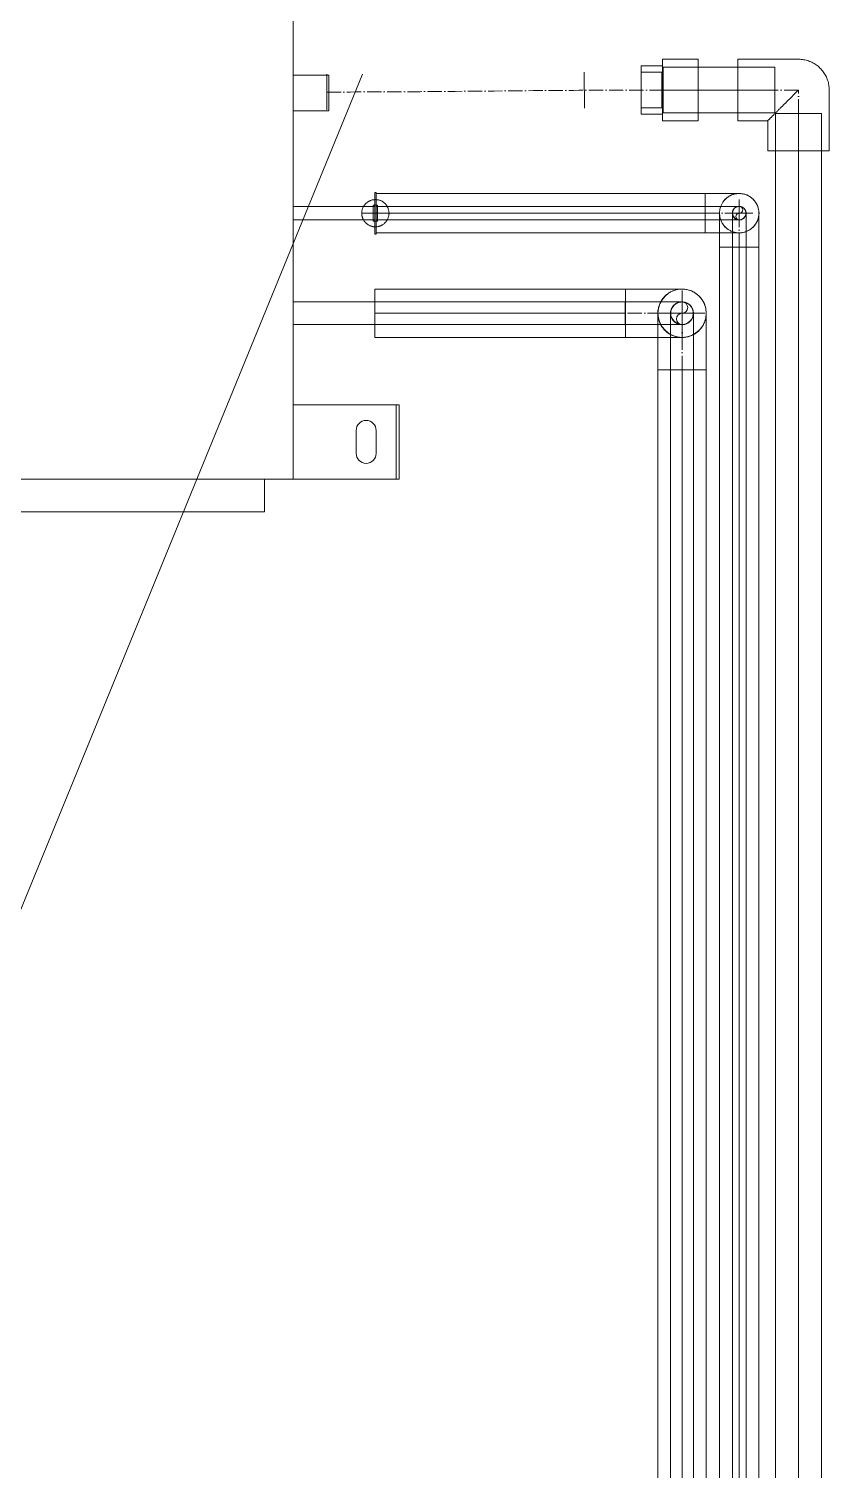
# Model space of a CAD drawing. Header units: millimetres. Extents: x -88595 to 880822, y -1054509 to -148035.
# Drawn here: x 425094 to 425654, y -239606 to -238598 of the extents above; entities that cross this region are included whole.
import ezdxf

# ---------------------------------------------------------------- set-up
doc = ezdxf.new("R2010")
doc.units = ezdxf.units.MM
doc.linetypes.add('$7$ADSK_Осевая', pattern=[14, 10, -2, 0, -2])
doc.linetypes.add('$9$ADSK_Осевая', pattern=[14, 10, -2, 0, -2])
for name, color, linetype, lineweight in [('Аннотация', 7, 'Continuous', 20), ('Изоляция', 7, 'Continuous', 18), ('Оборудование', 7, 'Continuous', 18), ('Трубопровод', 7, 'Continuous', 18), ('Трубопроводы', 7, 'Continuous', 18)]:
    doc.layers.add(name, color=color, linetype=linetype, lineweight=lineweight)

# ---------------------------------------------------------------- blocks, each defined once
blk = doc.blocks.new('$0$ADSK_Канальный блок кондиционера1 - AD242MJERAB-3267365-В_Координация_3 этаж ОВ3')
at = {"layer": 'Оборудование', "color": 150, "true_color": 0x0080ff}
for p, q in [((525, -697), (525, 0)), ((525, 0), (525, -697)), ((550, -414.5), (525, -414.5)), ((525, -414.5), (525, -439.5)), ((525, -414.5), (525, -439.5)), ((550, -439.5), (550, -414.5)), ((550, -439.5), (550, -414.5)), ((525, -439.5), (550, -439.5)), ((582, -506.25), (525, -506.25)), ((525, -506.25), (525, -515.75)), ((525, -506.25), (525, -515.75)), ((582, -515.75), (582, -506.25)), ((582, -515.75), (582, -506.25)), ((525, -515.75), (582, -515.75)), ((582, -573.06), (525, -573.06)), ((525, -573.06), (525, -588.94)), ((525, -573.06), (525, -588.94)), ((582, -588.94), (582, -573.06)), ((582, -588.94), (582, -573.06)), ((525, -588.94), (582, -588.94)), ((525, -645), (597, -645)), ((596, -645), (525, -645)), ((525, -645), (525, -697)), ((525, -697), (525, -645)), ((596, -645), (597, -645)), ((599, -645), (597, -645)), ((599, -645), (597, -645)), ((597, -645), (597, -697)), ((599, -697), (599, -645)), ((599, -645), (599, -697)), ((569, -663), (569, -679)), ((569, -679), (569, -663)), ((583, -679), (583, -663)), ((583, -663), (583, -679)), ((505, -697), (-555, -697)), ((-555, -697), (505, -697)), ((525, -697), (-525, -697)), ((-525, -697), (525, -697)), ((505, -720), (505, -697)), ((505, -697), (505, -720)), ((525, -697), (596, -697)), ((597, -697), (525, -697)), ((597, -697), (596, -697)), ((597, -697), (599, -697)), ((597, -697), (599, -697)), ((505, -720), (-555, -720)), ((-555, -720), (505, -720))]:
    blk.add_line(p, q, dxfattribs=at)
for centre, start, end in [((576, -663), 0, 180), ((576, -663), 0, 180), ((576, -679), 180, 0), ((576, -679), 180, 0)]:
    blk.add_arc(centre, 7, start, end, dxfattribs=at)
blk = doc.blocks.new('$0$ADSK_МедьПайка_Отвод-гнутая труба - Отвод _гнутая труба_-V39-В_Координация_3 этаж ОВ3')
at = {"layer": 'Трубопроводы', "color": 190, "true_color": 0x8000ff}
for p, q in [((8020.2, 24339.3), (8020.2, 24334.6)), ((8020.2, 24334.6), (8020.2, 24329.8))]:
    blk.add_line(p, q, dxfattribs=at)
at = {"layer": 'Трубопроводы', "color": 190, "true_color": 0x8000ff, "flags": 128}
for points in [[(8020.2, 24339.3), (8021.2, 24339.3), (8022.1, 24339.3), (8023.1, 24339.3), (8024, 24339.3), (8025, 24339.3), (8025.9, 24339.3), (8026.8, 24339.3), (8027.7, 24339.3), (8028.6, 24339.3), (8029.5, 24339.3), (8030.4, 24339.3), (8031.2, 24339.3), (8032.1, 24339.3), (8032.9, 24339.3), (8033.7, 24339.3), (8034.4, 24339.3), (8035.2, 24339.3), (8035.9, 24339.3), (8036.6, 24339.3), (8037.3, 24339.3), (8037.9, 24339.3), (8038.6, 24339.3), (8039.2, 24339.3), (8039.7, 24339.3), (8040.3, 24339.3), (8040.8, 24339.3), (8041.2, 24339.3), (8041.6, 24339.3), (8042, 24339.3), (8042.4, 24339.3), (8042.7, 24339.3), (8043, 24339.3), (8043.3, 24339.3), (8043.5, 24339.3), (8043.7, 24339.3), (8043.8, 24339.3), (8043.9, 24339.3), (8044, 24339.3), (8044, 24339.3)], [(8039.3, 24334.6), (8039.3, 24334.8), (8039.3, 24334.9), (8039.3, 24335.1), (8039.3, 24335.3), (8039.4, 24335.5), (8039.4, 24335.7), (8039.5, 24335.9), (8039.5, 24336.1), (8039.6, 24336.2), (8039.6, 24336.4), (8039.7, 24336.6), (8039.8, 24336.8), (8039.9, 24336.9), (8040, 24337.1), (8040.1, 24337.2), (8040.2, 24337.4), (8040.3, 24337.6), (8040.4, 24337.7), (8040.6, 24337.8), (8040.7, 24338), (8040.8, 24338.1), (8041, 24338.2), (8041.1, 24338.3), (8041.3, 24338.5), (8041.5, 24338.6), (8041.6, 24338.7), (8041.8, 24338.8), (8042, 24338.8), (8042.1, 24338.9), (8042.3, 24339), (8042.5, 24339.1), (8042.7, 24339.1), (8042.8, 24339.2), (8043, 24339.2), (8043.2, 24339.3), (8043.4, 24339.3), (8043.6, 24339.3), (8043.8, 24339.3), (8044, 24339.3), (8044, 24339.3)], [(8044, 24329.8), (8043.8, 24329.8), (8043.6, 24329.8), (8043.5, 24329.8), (8043.3, 24329.9), (8043.1, 24329.9), (8042.9, 24329.9), (8042.7, 24330), (8042.5, 24330), (8042.3, 24330.1), (8042.2, 24330.2), (8042, 24330.3), (8041.8, 24330.3), (8041.7, 24330.4), (8041.5, 24330.5), (8041.3, 24330.6), (8041.2, 24330.7), (8041, 24330.9), (8040.9, 24331), (8040.7, 24331.1), (8040.6, 24331.2), (8040.5, 24331.4), (8040.4, 24331.5), (8040.2, 24331.7), (8040.1, 24331.8), (8040, 24332), (8039.9, 24332.2), (8039.8, 24332.3), (8039.7, 24332.5), (8039.7, 24332.7), (8039.6, 24332.8), (8039.5, 24333), (8039.5, 24333.2), (8039.4, 24333.4), (8039.4, 24333.6), (8039.3, 24333.8), (8039.3, 24333.9), (8039.3, 24334.1), (8039.3, 24334.3), (8039.3, 24334.5), (8039.3, 24334.6)], [(8044, 24339.3), (8044.2, 24339.3), (8044.4, 24339.3), (8044.6, 24339.3), (8044.8, 24339.3), (8045, 24339.2), (8045.2, 24339.2), (8045.3, 24339.1), (8045.5, 24339.1), (8045.7, 24339), (8045.9, 24338.9), (8046.1, 24338.9), (8046.2, 24338.8), (8046.4, 24338.7), (8046.6, 24338.6), (8046.7, 24338.5), (8046.9, 24338.4), (8047, 24338.3), (8047.2, 24338.1), (8047.3, 24338), (8047.4, 24337.9), (8047.6, 24337.7), (8047.7, 24337.6), (8047.8, 24337.4), (8047.9, 24337.3), (8048, 24337.1), (8048.1, 24337), (8048.2, 24336.8), (8048.3, 24336.6), (8048.4, 24336.5), (8048.5, 24336.3), (8048.5, 24336.1), (8048.6, 24335.9), (8048.6, 24335.7), (8048.7, 24335.6), (8048.7, 24335.4), (8048.7, 24335.2), (8048.8, 24335), (8048.8, 24334.8), (8048.8, 24334.6), (8048.8, 24334.6)], [(8048.8, 24334.6), (8048.8, 24334.4), (8048.8, 24334.2), (8048.8, 24334), (8048.7, 24333.8), (8048.7, 24333.6), (8048.6, 24333.4), (8048.6, 24333.2), (8048.5, 24333.1), (8048.5, 24332.9), (8048.4, 24332.7), (8048.3, 24332.5), (8048.2, 24332.4), (8048.2, 24332.2), (8048.1, 24332), (8048, 24331.9), (8047.8, 24331.7), (8047.7, 24331.6), (8047.6, 24331.4), (8047.5, 24331.3), (8047.3, 24331.1), (8047.2, 24331), (8047.1, 24330.9), (8046.9, 24330.8), (8046.8, 24330.7), (8046.6, 24330.6), (8046.4, 24330.5), (8046.3, 24330.4), (8046.1, 24330.3), (8045.9, 24330.2), (8045.7, 24330.1), (8045.6, 24330.1), (8045.4, 24330), (8045.2, 24330), (8045, 24329.9), (8044.8, 24329.9), (8044.6, 24329.8), (8044.5, 24329.8), (8044.3, 24329.8), (8044.1, 24329.8), (8044, 24329.8)], [(8044, 24329.8), (8044, 24329.8), (8043.9, 24329.8), (8043.9, 24329.8), (8043.7, 24329.8), (8043.6, 24329.8), (8043.3, 24329.8), (8043.1, 24329.8), (8042.8, 24329.8), (8042.5, 24329.8), (8042.1, 24329.8), (8041.8, 24329.8), (8041.3, 24329.8), (8040.9, 24329.8), (8040.4, 24329.8), (8039.9, 24329.8), (8039.3, 24329.8), (8038.7, 24329.8), (8038.1, 24329.8), (8037.5, 24329.8), (8036.8, 24329.8), (8036.1, 24329.8), (8035.4, 24329.8), (8034.6, 24329.8), (8033.9, 24329.8), (8033.1, 24329.8), (8032.3, 24329.8), (8031.4, 24329.8), (8030.6, 24329.8), (8029.7, 24329.8), (8028.8, 24329.8), (8028, 24329.8), (8027, 24329.8), (8026.1, 24329.8), (8025.2, 24329.8), (8024.3, 24329.8), (8023.3, 24329.8), (8022.4, 24329.8), (8021.4, 24329.8), (8020.5, 24329.8), (8020.2, 24329.8)]]:
    blk.add_lwpolyline(points, dxfattribs=at)
at = {"layer": 'Трубопроводы', "color": 190, "true_color": 0x8000ff}
for start, end in [(0, 180), (180, 0)]:
    blk.add_arc((8044, 24334.6), 4.76, start, end, dxfattribs=at)
blk = doc.blocks.new('$0$ADSK_МедьПайка_Отвод-гнутая труба - Отвод _гнутая труба_-V40-В_Координация_3 этаж ОВ3')
at = {"layer": 'Трубопроводы', "color": 134, "true_color": 0x00a6a6}
for p, q in [((7964.3, 24272.5), (7964.3, 24264.6)), ((7964.3, 24264.6), (7964.3, 24256.6))]:
    blk.add_line(p, q, dxfattribs=at)
at = {"layer": 'Трубопроводы', "color": 134, "true_color": 0x00a6a6, "flags": 128}
for points in [[(7964.3, 24272.5), (7965.9, 24272.5), (7967.5, 24272.5), (7969.1, 24272.5), (7970.6, 24272.5), (7972.2, 24272.5), (7973.8, 24272.5), (7975.3, 24272.5), (7976.8, 24272.5), (7978.3, 24272.5), (7979.8, 24272.5), (7981.2, 24272.5), (7982.7, 24272.5), (7984.1, 24272.5), (7985.4, 24272.5), (7986.7, 24272.5), (7988, 24272.5), (7989.3, 24272.5), (7990.5, 24272.5), (7991.7, 24272.5), (7992.8, 24272.5), (7993.9, 24272.5), (7994.9, 24272.5), (7995.9, 24272.5), (7996.8, 24272.5), (7997.7, 24272.5), (7998.6, 24272.5), (7999.3, 24272.5), (8000.1, 24272.5), (8000.7, 24272.5), (8001.3, 24272.5), (8001.9, 24272.5), (8002.4, 24272.5), (8002.8, 24272.5), (8003.1, 24272.5), (8003.4, 24272.5), (8003.7, 24272.5), (8003.9, 24272.5), (8004, 24272.5), (8004, 24272.5)], [(7996.1, 24264.6), (7996.1, 24264.9), (7996.1, 24265.2), (7996.1, 24265.5), (7996.2, 24265.8), (7996.2, 24266.1), (7996.3, 24266.4), (7996.4, 24266.8), (7996.5, 24267.1), (7996.6, 24267.4), (7996.7, 24267.7), (7996.8, 24267.9), (7997, 24268.2), (7997.1, 24268.5), (7997.3, 24268.8), (7997.5, 24269), (7997.7, 24269.3), (7997.9, 24269.6), (7998.1, 24269.8), (7998.3, 24270), (7998.5, 24270.3), (7998.7, 24270.5), (7999, 24270.7), (7999.2, 24270.9), (7999.5, 24271.1), (7999.7, 24271.2), (8000, 24271.4), (8000.3, 24271.6), (8000.6, 24271.7), (8000.9, 24271.8), (8001.1, 24272), (8001.4, 24272.1), (8001.7, 24272.2), (8002.1, 24272.3), (8002.4, 24272.3), (8002.7, 24272.4), (8003, 24272.4), (8003.3, 24272.5), (8003.6, 24272.5), (8003.9, 24272.5), (8004, 24272.5)], [(8004, 24256.6), (8003.7, 24256.6), (8003.4, 24256.6), (8003.1, 24256.7), (8002.8, 24256.7), (8002.4, 24256.8), (8002.1, 24256.8), (8001.8, 24256.9), (8001.5, 24257), (8001.2, 24257.1), (8000.9, 24257.2), (8000.6, 24257.4), (8000.4, 24257.5), (8000.1, 24257.7), (7999.8, 24257.8), (7999.5, 24258), (7999.3, 24258.2), (7999, 24258.4), (7998.8, 24258.6), (7998.6, 24258.8), (7998.3, 24259), (7998.1, 24259.3), (7997.9, 24259.5), (7997.7, 24259.8), (7997.5, 24260), (7997.3, 24260.3), (7997.2, 24260.5), (7997, 24260.8), (7996.9, 24261.1), (7996.7, 24261.4), (7996.6, 24261.7), (7996.5, 24262), (7996.4, 24262.3), (7996.3, 24262.6), (7996.3, 24262.9), (7996.2, 24263.2), (7996.2, 24263.5), (7996.1, 24263.8), (7996.1, 24264.2), (7996.1, 24264.5), (7996.1, 24264.6)], [(8004, 24272.5), (8004.3, 24272.5), (8004.7, 24272.5), (8005, 24272.4), (8005.3, 24272.4), (8005.6, 24272.3), (8005.9, 24272.3), (8006.2, 24272.2), (8006.5, 24272.1), (8006.8, 24272), (8007.1, 24271.9), (8007.4, 24271.7), (8007.7, 24271.6), (8008, 24271.5), (8008.2, 24271.3), (8008.5, 24271.1), (8008.8, 24270.9), (8009, 24270.7), (8009.3, 24270.5), (8009.5, 24270.3), (8009.7, 24270.1), (8009.9, 24269.9), (8010.1, 24269.6), (8010.3, 24269.4), (8010.5, 24269.1), (8010.7, 24268.9), (8010.9, 24268.6), (8011, 24268.3), (8011.2, 24268), (8011.3, 24267.7), (8011.4, 24267.4), (8011.5, 24267.1), (8011.6, 24266.8), (8011.7, 24266.5), (8011.8, 24266.2), (8011.8, 24265.9), (8011.9, 24265.6), (8011.9, 24265.3), (8012, 24265), (8012, 24264.6), (8012, 24264.6)], [(8012, 24264.6), (8012, 24264.2), (8011.9, 24263.9), (8011.9, 24263.6), (8011.9, 24263.3), (8011.8, 24263), (8011.7, 24262.7), (8011.7, 24262.4), (8011.6, 24262.1), (8011.5, 24261.8), (8011.3, 24261.5), (8011.2, 24261.2), (8011.1, 24260.9), (8010.9, 24260.6), (8010.8, 24260.3), (8010.6, 24260.1), (8010.4, 24259.8), (8010.2, 24259.6), (8010, 24259.3), (8009.8, 24259.1), (8009.6, 24258.9), (8009.3, 24258.6), (8009.1, 24258.4), (8008.8, 24258.2), (8008.6, 24258.1), (8008.3, 24257.9), (8008, 24257.7), (8007.8, 24257.6), (8007.5, 24257.4), (8007.2, 24257.3), (8006.9, 24257.2), (8006.6, 24257.1), (8006.3, 24257), (8006, 24256.9), (8005.7, 24256.8), (8005.4, 24256.7), (8005.1, 24256.7), (8004.7, 24256.7), (8004.4, 24256.6), (8004.1, 24256.6), (8004, 24256.6)], [(8004, 24256.6), (8004, 24256.6), (8003.9, 24256.6), (8003.7, 24256.6), (8003.5, 24256.6), (8003.2, 24256.6), (8002.9, 24256.6), (8002.5, 24256.6), (8002, 24256.6), (8001.5, 24256.6), (8000.9, 24256.6), (8000.2, 24256.6), (7999.5, 24256.6), (7998.8, 24256.6), (7998, 24256.6), (7997.1, 24256.6), (7996.2, 24256.6), (7995.2, 24256.6), (7994.2, 24256.6), (7993.1, 24256.6), (7992, 24256.6), (7990.8, 24256.6), (7989.6, 24256.6), (7988.4, 24256.6), (7987.1, 24256.6), (7985.8, 24256.6), (7984.4, 24256.6), (7983, 24256.6), (7981.6, 24256.6), (7980.2, 24256.6), (7978.7, 24256.6), (7977.2, 24256.6), (7975.7, 24256.6), (7974.2, 24256.6), (7972.6, 24256.6), (7971.1, 24256.6), (7969.5, 24256.6), (7967.9, 24256.6), (7966.3, 24256.6), (7964.8, 24256.6), (7964.3, 24256.6)]]:
    blk.add_lwpolyline(points, dxfattribs=at)
at = {"layer": 'Трубопроводы', "color": 134, "true_color": 0x00a6a6}
for start, end in [(0, 180), (180, 0)]:
    blk.add_arc((8004, 24264.6), 7.94, start, end, dxfattribs=at)
blk = doc.blocks.new('$0$ADSK_МедьПайка_Отвод-гнутая труба - Отвод _гнутая труба_-V36-В_Координация_3 этаж ОВ3')
at = {"layer": 'Трубопроводы', "color": 134, "true_color": 0x00a6a6}
for p, q in [((20261.1, 24224.9), (20269, 24224.9)), ((20269, 24224.9), (20277, 24224.9))]:
    blk.add_line(p, q, dxfattribs=at)
at = {"layer": 'Трубопроводы', "color": 134, "true_color": 0x00a6a6, "flags": 128}
for points in [[(20261.1, 24264.6), (20261.1, 24264.5), (20261.1, 24264.4), (20261.1, 24264.3), (20261.1, 24264.1), (20261.1, 24263.8), (20261.1, 24263.4), (20261.1, 24263), (20261.1, 24262.5), (20261.1, 24262), (20261.1, 24261.4), (20261.1, 24260.8), (20261.1, 24260.1), (20261.1, 24259.3), (20261.1, 24258.5), (20261.1, 24257.6), (20261.1, 24256.7), (20261.1, 24255.7), (20261.1, 24254.7), (20261.1, 24253.6), (20261.1, 24252.5), (20261.1, 24251.4), (20261.1, 24250.2), (20261.1, 24248.9), (20261.1, 24247.6), (20261.1, 24246.3), (20261.1, 24245), (20261.1, 24243.6), (20261.1, 24242.2), (20261.1, 24240.7), (20261.1, 24239.2), (20261.1, 24237.8), (20261.1, 24236.2), (20261.1, 24234.7), (20261.1, 24233.2), (20261.1, 24231.6), (20261.1, 24230), (20261.1, 24228.5), (20261.1, 24226.9), (20261.1, 24225.3), (20261.1, 24224.9)], [(20277, 24224.9), (20277, 24226.4), (20277, 24228), (20277, 24229.6), (20277, 24231.2), (20277, 24232.7), (20277, 24234.3), (20277, 24235.8), (20277, 24237.3), (20277, 24238.8), (20277, 24240.3), (20277, 24241.8), (20277, 24243.2), (20277, 24244.6), (20277, 24245.9), (20277, 24247.3), (20277, 24248.6), (20277, 24249.8), (20277, 24251), (20277, 24252.2), (20277, 24253.3), (20277, 24254.4), (20277, 24255.5), (20277, 24256.4), (20277, 24257.4), (20277, 24258.3), (20277, 24259.1), (20277, 24259.9), (20277, 24260.6), (20277, 24261.3), (20277, 24261.9), (20277, 24262.4), (20277, 24262.9), (20277, 24263.3), (20277, 24263.7), (20277, 24264), (20277, 24264.2), (20277, 24264.4), (20277, 24264.5), (20277, 24264.6)]]:
    blk.add_lwpolyline(points, dxfattribs=at)
at = {"layer": 'Трубопроводы', "color": 134, "true_color": 0x00a6a6}
for start, end in [(90, 270), (270, 90)]:
    blk.add_arc((20269, 24264.6), 7.94, start, end, dxfattribs=at)
blk = doc.blocks.new('$0$ADSK_МедьПайка_Отвод-гнутая труба - Отвод _гнутая труба_-V34-В_Координация_3 этаж ОВ3')
at = {"layer": 'Трубопроводы', "color": 190, "true_color": 0x8000ff}
for p, q in [((20309.3, 24310.8), (20314, 24310.8)), ((20314, 24310.8), (20318.8, 24310.8))]:
    blk.add_line(p, q, dxfattribs=at)
at = {"layer": 'Трубопроводы', "color": 190, "true_color": 0x8000ff, "flags": 128}
for points in [[(20309.3, 24334.6), (20309.3, 24334.5), (20309.3, 24334.5), (20309.3, 24334.4), (20309.3, 24334.3), (20309.3, 24334.1), (20309.3, 24333.9), (20309.3, 24333.6), (20309.3, 24333.4), (20309.3, 24333), (20309.3, 24332.7), (20309.3, 24332.3), (20309.3, 24331.9), (20309.3, 24331.4), (20309.3, 24330.9), (20309.3, 24330.4), (20309.3, 24329.9), (20309.3, 24329.3), (20309.3, 24328.7), (20309.3, 24328), (20309.3, 24327.3), (20309.3, 24326.6), (20309.3, 24325.9), (20309.3, 24325.2), (20309.3, 24324.4), (20309.3, 24323.6), (20309.3, 24322.8), (20309.3, 24322), (20309.3, 24321.1), (20309.3, 24320.3), (20309.3, 24319.4), (20309.3, 24318.5), (20309.3, 24317.6), (20309.3, 24316.7), (20309.3, 24315.7), (20309.3, 24314.8), (20309.3, 24313.9), (20309.3, 24312.9), (20309.3, 24312), (20309.3, 24311), (20309.3, 24310.8)], [(20318.8, 24310.8), (20318.8, 24311.7), (20318.8, 24312.7), (20318.8, 24313.6), (20318.8, 24314.6), (20318.8, 24315.5), (20318.8, 24316.4), (20318.8, 24317.3), (20318.8, 24318.2), (20318.8, 24319.1), (20318.8, 24320), (20318.8, 24320.9), (20318.8, 24321.8), (20318.8, 24322.6), (20318.8, 24323.4), (20318.8, 24324.2), (20318.8, 24325), (20318.8, 24325.7), (20318.8, 24326.5), (20318.8, 24327.2), (20318.8, 24327.8), (20318.8, 24328.5), (20318.8, 24329.1), (20318.8, 24329.7), (20318.8, 24330.3), (20318.8, 24330.8), (20318.8, 24331.3), (20318.8, 24331.8), (20318.8, 24332.2), (20318.8, 24332.6), (20318.8, 24332.9), (20318.8, 24333.3), (20318.8, 24333.6), (20318.8, 24333.8), (20318.8, 24334), (20318.8, 24334.2), (20318.8, 24334.4), (20318.8, 24334.5), (20318.8, 24334.5), (20318.8, 24334.6)]]:
    blk.add_lwpolyline(points, dxfattribs=at)
at = {"layer": 'Трубопроводы', "color": 190, "true_color": 0x8000ff}
for start, end in [(90, 270), (270, 90)]:
    blk.add_arc((20314, 24334.6), 4.76, start, end, dxfattribs=at)
blk = doc.blocks.new('$0$ADSK_Полипропилен_Отвод - Универсальный-3258870-В_Координация_3 этаж ОВ3')
at = {"layer": 'Трубопроводы', "color": 24, "true_color": 0xa52900}
for p, q in [((-21.5, 42.5), (-21.5, 21.5)), ((21.5, 42.5), (-21.5, 42.5)), ((21.5, 42.5), (-21.5, 42.5)), ((-16, 42.5), (-16, 16.5)), ((-16, 42.5), (0, 42.5)), ((0, 42.5), (16, 42.5)), ((16, 16.5), (16, 42.5)), ((21.5, 0), (21.5, 42.5)), ((-21.5, 21.5), (-42.5, 21.5)), ((-42.5, 21.5), (-42.5, -21.5)), ((-42.5, 21.5), (-42.5, -21.5)), ((-16.5, 16), (-42.5, 16)), ((-42.5, 0), (-42.5, 16)), ((-16.5, 16), (-16.5, 0)), ((0, 16.5), (-16, 16.5)), ((16, 16.5), (0, 16.5)), ((-16.5, 0), (-16.5, -16)), ((-42.5, -16), (-42.5, 0)), ((-42.5, -16), (-16.5, -16)), ((-42.5, -21.5), (0, -21.5))]:
    blk.add_line(p, q, dxfattribs=at)
at = {"layer": 'Трубопроводы', "color": 24, "true_color": 0xa52900, "flags": 128}
blk.add_lwpolyline([(0, -21.5), (0.9, -21.5), (1.7, -21.4), (2.6, -21.3), (3.4, -21.2), (4.3, -21.1), (5.1, -20.9), (5.9, -20.7), (6.8, -20.4), (7.6, -20.1), (8.4, -19.8), (9.2, -19.5), (9.9, -19.1), (10.7, -18.7), (11.4, -18.2), (12.1, -17.7), (12.8, -17.2), (13.5, -16.7), (14.2, -16.2), (14.8, -15.6), (15.4, -15), (16, -14.4), (16.6, -13.7), (17.1, -13), (17.6, -12.3), (18.1, -11.6), (18.5, -10.9), (19, -10.1), (19.4, -9.4), (19.7, -8.6), (20, -7.8), (20.3, -7), (20.6, -6.2), (20.8, -5.3), (21, -4.5), (21.2, -3.7), (21.3, -2.8), (21.4, -1.9), (21.5, -1.1), (21.5, -0.2), (21.5, 0)], dxfattribs=at)
at = {"layer": 'Трубопроводы', "color": 24, "true_color": 0xa52900}
for points, knots in [([(0, 0), (-1.2, 1.2), (-3.6, 3.6), (-6.6, 6.6), (-8.9, 8.9), (-10.6, 10.6), (-12, 12), (-13.1, 13.1), (-13.9, 13.9), (-14.6, 14.6), (-15.4, 15.4), (-16.1, 16.1), (-16.8, 16.8), (-17.5, 17.5), (-18.1, 18.1), (-18.7, 18.7), (-19.2, 19.2), (-19.7, 19.7), (-20.3, 20.3), (-20.9, 20.9), (-21.4, 21.4), (-21.5, 21.5), (-21.5, 21.5)], [0, 0, 0, 0, 0.125, 0.25, 0.3125, 0.375, 0.4375, 0.46875, 0.5, 0.53125, 0.5625, 0.59375, 0.625, 0.65625, 0.6875, 0.71875, 0.75, 0.78125, 0.8125, 0.875, 0.9375, 1, 1, 1, 1]), ([(-21.5, 21.5), (-21.5, 21.5), (-21.4, 21.4), (-20.9, 20.9), (-20.3, 20.3), (-19.7, 19.7), (-19.2, 19.2), (-18.7, 18.7), (-18.1, 18.1), (-17.5, 17.5), (-16.8, 16.8), (-16.1, 16.1), (-15.4, 15.4), (-14.6, 14.6), (-13.9, 13.9), (-13.1, 13.1), (-12, 12), (-10.6, 10.6), (-8.9, 8.9), (-6.6, 6.6), (-3.6, 3.6), (-1.2, 1.2), (0, 0)], [0, 0, 0, 0, 0.0625, 0.125, 0.1875, 0.21875, 0.25, 0.28125, 0.3125, 0.34375, 0.375, 0.40625, 0.4375, 0.46875, 0.5, 0.53125, 0.5625, 0.625, 0.6875, 0.75, 0.875, 1, 1, 1, 1])]:
    blk.add_open_spline(points, degree=3, knots=knots, dxfattribs=at)

msp = doc.modelspace()

# ---------------------------------------------------------------- linework, layer by layer
at = {"layer": 'Аннотация'}
msp.add_line((425327.7, -238629.8), (424973, -239496.7), dxfattribs=at)
at = {"layer": 'Изоляция', "color": 190, "true_color": 0x8000ff}
for p, q in [((425337.3, -238712.6), (425336.3, -238712.6)), ((425336.3, -238712.6), (425336.3, -238741.7)), ((425337.3, -238741.7), (425337.3, -238712.6)), ((425567.5, -238713.4), (425337.3, -238713.4)), ((425567.5, -238740.9), (425567.5, -238713.4)), ((425336.3, -238741.7), (425337.3, -238741.7)), ((425337.3, -238740.9), (425567.5, -238740.9)), ((425577.5, -238750.9), (425577.5, -243591.8)), ((425605, -238750.9), (425577.5, -238750.9)), ((425605, -243591.8), (425605, -238750.9))]:
    msp.add_line(p, q, dxfattribs=at)
at = {"layer": 'Изоляция', "color": 134, "true_color": 0x00a6a6}
for p, q in [((425511.6, -238780.2), (425336.3, -238780.2)), ((425336.3, -238780.2), (425336.3, -238814.1)), ((425511.6, -238814.1), (425511.6, -238780.2)), ((425336.3, -238814.1), (425511.6, -238814.1)), ((425534.3, -238836.8), (425534.3, -243533.9)), ((425568.2, -238836.8), (425534.3, -238836.8)), ((425568.2, -243533.9), (425568.2, -238836.8))]:
    msp.add_line(p, q, dxfattribs=at)
at = {"layer": 'Изоляция', "color": 190, "true_color": 0x8000ff, "flags": 128}
for points in [[(425567.5, -238713.4), (425568.4, -238713.4), (425569.4, -238713.4), (425570.3, -238713.4), (425571.2, -238713.4), (425572.2, -238713.4), (425573.1, -238713.4), (425574, -238713.4), (425574.9, -238713.4), (425575.8, -238713.4), (425576.7, -238713.4), (425577.6, -238713.4), (425578.4, -238713.4), (425579.3, -238713.4), (425580.1, -238713.4), (425580.9, -238713.4), (425581.7, -238713.4), (425582.4, -238713.4), (425583.1, -238713.4), (425583.9, -238713.4), (425584.5, -238713.4), (425585.2, -238713.4), (425585.8, -238713.4), (425586.4, -238713.4), (425587, -238713.4), (425587.5, -238713.4), (425588, -238713.4), (425588.4, -238713.4), (425588.9, -238713.4), (425589.3, -238713.4), (425589.6, -238713.4), (425590, -238713.4), (425590.3, -238713.4), (425590.5, -238713.4), (425590.7, -238713.4), (425590.9, -238713.4), (425591.1, -238713.4), (425591.2, -238713.4), (425591.2, -238713.4), (425591.3, -238713.4)], [(425577.5, -238727.1), (425577.5, -238726.6), (425577.5, -238726), (425577.6, -238725.5), (425577.7, -238724.9), (425577.8, -238724.4), (425577.9, -238723.9), (425578, -238723.3), (425578.2, -238722.8), (425578.4, -238722.3), (425578.6, -238721.8), (425578.8, -238721.3), (425579, -238720.8), (425579.3, -238720.3), (425579.6, -238719.8), (425579.9, -238719.4), (425580.2, -238718.9), (425580.6, -238718.5), (425580.9, -238718.1), (425581.3, -238717.7), (425581.7, -238717.3), (425582.1, -238716.9), (425582.5, -238716.5), (425582.9, -238716.2), (425583.4, -238715.9), (425583.8, -238715.6), (425584.3, -238715.3), (425584.8, -238715), (425585.3, -238714.8), (425585.8, -238714.5), (425586.3, -238714.3), (425586.8, -238714.1), (425587.3, -238714), (425587.8, -238713.8), (425588.4, -238713.7), (425588.9, -238713.6), (425589.5, -238713.5), (425590, -238713.4), (425590.6, -238713.4), (425591.1, -238713.4), (425591.3, -238713.4)], [(425591.3, -238713.4), (425591.8, -238713.4), (425592.4, -238713.4), (425592.9, -238713.5), (425593.4, -238713.6), (425594, -238713.7), (425594.5, -238713.8), (425595.1, -238713.9), (425595.6, -238714.1), (425596.1, -238714.3), (425596.6, -238714.5), (425597.1, -238714.7), (425597.6, -238714.9), (425598.1, -238715.2), (425598.6, -238715.5), (425599, -238715.8), (425599.5, -238716.1), (425599.9, -238716.4), (425600.3, -238716.8), (425600.7, -238717.2), (425601.1, -238717.6), (425601.5, -238718), (425601.9, -238718.4), (425602.2, -238718.8), (425602.5, -238719.2), (425602.8, -238719.7), (425603.1, -238720.2), (425603.4, -238720.7), (425603.6, -238721.1), (425603.9, -238721.6), (425604.1, -238722.2), (425604.3, -238722.7), (425604.4, -238723.2), (425604.6, -238723.7), (425604.7, -238724.3), (425604.8, -238724.8), (425604.9, -238725.3), (425605, -238725.9), (425605, -238726.4), (425605, -238727), (425605, -238727.1)], [(425591.3, -238740.9), (425590.7, -238740.9), (425590.2, -238740.9), (425589.6, -238740.8), (425589.1, -238740.7), (425588.5, -238740.6), (425588, -238740.5), (425587.5, -238740.4), (425586.9, -238740.2), (425586.4, -238740), (425585.9, -238739.8), (425585.4, -238739.6), (425584.9, -238739.3), (425584.4, -238739.1), (425583.9, -238738.8), (425583.5, -238738.5), (425583, -238738.2), (425582.6, -238737.8), (425582.2, -238737.5), (425581.8, -238737.1), (425581.4, -238736.7), (425581, -238736.3), (425580.6, -238735.9), (425580.3, -238735.5), (425580, -238735), (425579.7, -238734.6), (425579.4, -238734.1), (425579.1, -238733.6), (425578.9, -238733.1), (425578.6, -238732.6), (425578.4, -238732.1), (425578.2, -238731.6), (425578.1, -238731.1), (425577.9, -238730.6), (425577.8, -238730), (425577.7, -238729.5), (425577.6, -238728.9), (425577.6, -238728.4), (425577.5, -238727.8), (425577.5, -238727.3), (425577.5, -238727.1)], [(425577.5, -238727.1), (425577.5, -238727.2), (425577.5, -238727.2), (425577.5, -238727.3), (425577.5, -238727.4), (425577.5, -238727.6), (425577.5, -238727.8), (425577.5, -238728.1), (425577.5, -238728.3), (425577.5, -238728.7), (425577.5, -238729), (425577.5, -238729.4), (425577.5, -238729.8), (425577.5, -238730.3), (425577.5, -238730.8), (425577.5, -238731.3), (425577.5, -238731.8), (425577.5, -238732.4), (425577.5, -238733), (425577.5, -238733.7), (425577.5, -238734.4), (425577.5, -238735.1), (425577.5, -238735.8), (425577.5, -238736.5), (425577.5, -238737.3), (425577.5, -238738.1), (425577.5, -238738.9), (425577.5, -238739.7), (425577.5, -238740.6), (425577.5, -238741.4), (425577.5, -238742.3), (425577.5, -238743.2), (425577.5, -238744.1), (425577.5, -238745), (425577.5, -238746), (425577.5, -238746.9), (425577.5, -238747.8), (425577.5, -238748.8), (425577.5, -238749.7), (425577.5, -238750.7), (425577.5, -238750.9)], [(425605, -238727.1), (425605, -238727.7), (425605, -238728.2), (425604.9, -238728.8), (425604.8, -238729.3), (425604.7, -238729.9), (425604.6, -238730.4), (425604.5, -238730.9), (425604.3, -238731.5), (425604.1, -238732), (425603.9, -238732.5), (425603.7, -238733), (425603.5, -238733.5), (425603.2, -238734), (425602.9, -238734.4), (425602.6, -238734.9), (425602.3, -238735.4), (425602, -238735.8), (425601.6, -238736.2), (425601.2, -238736.6), (425600.8, -238737), (425600.4, -238737.4), (425600, -238737.7), (425599.6, -238738.1), (425599.1, -238738.4), (425598.7, -238738.7), (425598.2, -238739), (425597.7, -238739.3), (425597.2, -238739.5), (425596.7, -238739.8), (425596.2, -238740), (425595.7, -238740.2), (425595.2, -238740.3), (425594.7, -238740.5), (425594.1, -238740.6), (425593.6, -238740.7), (425593, -238740.8), (425592.5, -238740.8), (425592, -238740.9), (425591.4, -238740.9), (425591.3, -238740.9)], [(425605, -238750.9), (425605, -238750), (425605, -238749), (425605, -238748.1), (425605, -238747.1), (425605, -238746.2), (425605, -238745.3), (425605, -238744.4), (425605, -238743.5), (425605, -238742.6), (425605, -238741.7), (425605, -238740.8), (425605, -238739.9), (425605, -238739.1), (425605, -238738.3), (425605, -238737.5), (425605, -238736.7), (425605, -238736), (425605, -238735.2), (425605, -238734.5), (425605, -238733.9), (425605, -238733.2), (425605, -238732.6), (425605, -238732), (425605, -238731.4), (425605, -238730.9), (425605, -238730.4), (425605, -238729.9), (425605, -238729.5), (425605, -238729.1), (425605, -238728.8), (425605, -238728.4), (425605, -238728.1), (425605, -238727.9), (425605, -238727.7), (425605, -238727.5), (425605, -238727.3), (425605, -238727.2), (425605, -238727.2), (425605, -238727.1)], [(425591.3, -238740.9), (425591.2, -238740.9), (425591.2, -238740.9), (425591.1, -238740.9), (425590.9, -238740.9), (425590.8, -238740.9), (425590.6, -238740.9), (425590.3, -238740.9), (425590, -238740.9), (425589.7, -238740.9), (425589.4, -238740.9), (425589, -238740.9), (425588.6, -238740.9), (425588.1, -238740.9), (425587.6, -238740.9), (425587.1, -238740.9), (425586.5, -238740.9), (425586, -238740.9), (425585.3, -238740.9), (425584.7, -238740.9), (425584, -238740.9), (425583.3, -238740.9), (425582.6, -238740.9), (425581.9, -238740.9), (425581.1, -238740.9), (425580.3, -238740.9), (425579.5, -238740.9), (425578.7, -238740.9), (425577.8, -238740.9), (425577, -238740.9), (425576.1, -238740.9), (425575.2, -238740.9), (425574.3, -238740.9), (425573.4, -238740.9), (425572.4, -238740.9), (425571.5, -238740.9), (425570.6, -238740.9), (425569.6, -238740.9), (425568.7, -238740.9), (425567.7, -238740.9), (425567.5, -238740.9)]]:
    msp.add_lwpolyline(points, dxfattribs=at)
at = {"layer": 'Изоляция', "color": 134, "true_color": 0x00a6a6, "flags": 128}
for points in [[(425511.6, -238780.2), (425513.1, -238780.2), (425514.7, -238780.2), (425516.3, -238780.2), (425517.9, -238780.2), (425519.4, -238780.2), (425521, -238780.2), (425522.5, -238780.2), (425524, -238780.2), (425525.5, -238780.2), (425527, -238780.2), (425528.5, -238780.2), (425529.9, -238780.2), (425531.3, -238780.2), (425532.6, -238780.2), (425534, -238780.2), (425535.3, -238780.2), (425536.5, -238780.2), (425537.7, -238780.2), (425538.9, -238780.2), (425540, -238780.2), (425541.1, -238780.2), (425542.2, -238780.2), (425543.1, -238780.2), (425544.1, -238780.2), (425545, -238780.2), (425545.8, -238780.2), (425546.6, -238780.2), (425547.3, -238780.2), (425548, -238780.2), (425548.6, -238780.2), (425549.1, -238780.2), (425549.6, -238780.2), (425550, -238780.2), (425550.4, -238780.2), (425550.7, -238780.2), (425550.9, -238780.2), (425551.1, -238780.2), (425551.2, -238780.2), (425551.3, -238780.2)], [(425534.3, -238797.1), (425534.3, -238796.5), (425534.4, -238795.8), (425534.4, -238795.1), (425534.5, -238794.4), (425534.7, -238793.8), (425534.8, -238793.1), (425535, -238792.5), (425535.2, -238791.8), (425535.4, -238791.2), (425535.7, -238790.5), (425535.9, -238789.9), (425536.2, -238789.3), (425536.6, -238788.7), (425536.9, -238788.1), (425537.3, -238787.6), (425537.7, -238787), (425538.1, -238786.5), (425538.5, -238786), (425539, -238785.5), (425539.5, -238785), (425539.9, -238784.5), (425540.5, -238784.1), (425541, -238783.7), (425541.5, -238783.3), (425542.1, -238782.9), (425542.7, -238782.5), (425543.3, -238782.2), (425543.9, -238781.9), (425544.5, -238781.6), (425545.1, -238781.4), (425545.8, -238781.1), (425546.4, -238780.9), (425547, -238780.7), (425547.7, -238780.6), (425548.4, -238780.4), (425549, -238780.3), (425549.7, -238780.3), (425550.4, -238780.2), (425551.1, -238780.2), (425551.3, -238780.2)], [(425551.3, -238780.2), (425551.9, -238780.2), (425552.6, -238780.3), (425553.3, -238780.3), (425554, -238780.4), (425554.6, -238780.5), (425555.3, -238780.7), (425555.9, -238780.9), (425556.6, -238781.1), (425557.2, -238781.3), (425557.9, -238781.5), (425558.5, -238781.8), (425559.1, -238782.1), (425559.7, -238782.4), (425560.3, -238782.8), (425560.8, -238783.2), (425561.4, -238783.6), (425561.9, -238784), (425562.4, -238784.4), (425562.9, -238784.9), (425563.4, -238785.3), (425563.9, -238785.8), (425564.3, -238786.3), (425564.7, -238786.9), (425565.1, -238787.4), (425565.5, -238788), (425565.9, -238788.6), (425566.2, -238789.2), (425566.5, -238789.8), (425566.8, -238790.4), (425567, -238791), (425567.3, -238791.6), (425567.5, -238792.3), (425567.7, -238792.9), (425567.8, -238793.6), (425567.9, -238794.3), (425568, -238794.9), (425568.1, -238795.6), (425568.2, -238796.3), (425568.2, -238797), (425568.2, -238797.1)], [(425551.3, -238814.1), (425550.6, -238814.1), (425549.9, -238814), (425549.2, -238814), (425548.6, -238813.9), (425547.9, -238813.7), (425547.2, -238813.6), (425546.6, -238813.4), (425545.9, -238813.2), (425545.3, -238813), (425544.7, -238812.7), (425544, -238812.5), (425543.4, -238812.2), (425542.8, -238811.8), (425542.3, -238811.5), (425541.7, -238811.1), (425541.1, -238810.7), (425540.6, -238810.3), (425540.1, -238809.9), (425539.6, -238809.4), (425539.1, -238808.9), (425538.6, -238808.4), (425538.2, -238807.9), (425537.8, -238807.4), (425537.4, -238806.9), (425537, -238806.3), (425536.6, -238805.7), (425536.3, -238805.1), (425536, -238804.5), (425535.7, -238803.9), (425535.5, -238803.3), (425535.2, -238802.6), (425535, -238802), (425534.8, -238801.3), (425534.7, -238800.7), (425534.6, -238800), (425534.5, -238799.3), (425534.4, -238798.7), (425534.3, -238798), (425534.3, -238797.3), (425534.3, -238797.1)], [(425534.3, -238797.1), (425534.3, -238797.2), (425534.3, -238797.3), (425534.3, -238797.4), (425534.3, -238797.6), (425534.3, -238797.9), (425534.3, -238798.3), (425534.3, -238798.7), (425534.3, -238799.2), (425534.3, -238799.7), (425534.3, -238800.3), (425534.3, -238800.9), (425534.3, -238801.6), (425534.3, -238802.4), (425534.3, -238803.2), (425534.3, -238804.1), (425534.3, -238805), (425534.3, -238806), (425534.3, -238807), (425534.3, -238808.1), (425534.3, -238809.2), (425534.3, -238810.3), (425534.3, -238811.5), (425534.3, -238812.8), (425534.3, -238814.1), (425534.3, -238815.4), (425534.3, -238816.7), (425534.3, -238818.1), (425534.3, -238819.5), (425534.3, -238821), (425534.3, -238822.5), (425534.3, -238823.9), (425534.3, -238825.5), (425534.3, -238827), (425534.3, -238828.5), (425534.3, -238830.1), (425534.3, -238831.7), (425534.3, -238833.2), (425534.3, -238834.8), (425534.3, -238836.4), (425534.3, -238836.8)], [(425568.2, -238797.1), (425568.2, -238797.8), (425568.1, -238798.5), (425568.1, -238799.2), (425568, -238799.8), (425567.9, -238800.5), (425567.7, -238801.2), (425567.5, -238801.8), (425567.3, -238802.5), (425567.1, -238803.1), (425566.9, -238803.7), (425566.6, -238804.4), (425566.3, -238805), (425566, -238805.6), (425565.6, -238806.1), (425565.2, -238806.7), (425564.8, -238807.3), (425564.4, -238807.8), (425564, -238808.3), (425563.5, -238808.8), (425563.1, -238809.3), (425562.6, -238809.8), (425562, -238810.2), (425561.5, -238810.6), (425561, -238811), (425560.4, -238811.4), (425559.8, -238811.7), (425559.2, -238812.1), (425558.6, -238812.4), (425558, -238812.7), (425557.4, -238812.9), (425556.8, -238813.2), (425556.1, -238813.4), (425555.5, -238813.5), (425554.8, -238813.7), (425554.1, -238813.8), (425553.5, -238813.9), (425552.8, -238814), (425552.1, -238814.1), (425551.4, -238814.1), (425551.3, -238814.1)], [(425568.2, -238836.8), (425568.2, -238835.3), (425568.2, -238833.7), (425568.2, -238832.1), (425568.2, -238830.5), (425568.2, -238829), (425568.2, -238827.4), (425568.2, -238825.9), (425568.2, -238824.4), (425568.2, -238822.9), (425568.2, -238821.4), (425568.2, -238819.9), (425568.2, -238818.5), (425568.2, -238817.1), (425568.2, -238815.8), (425568.2, -238814.4), (425568.2, -238813.1), (425568.2, -238811.9), (425568.2, -238810.7), (425568.2, -238809.5), (425568.2, -238808.4), (425568.2, -238807.3), (425568.2, -238806.2), (425568.2, -238805.3), (425568.2, -238804.3), (425568.2, -238803.4), (425568.2, -238802.6), (425568.2, -238801.8), (425568.2, -238801.1), (425568.2, -238800.4), (425568.2, -238799.8), (425568.2, -238799.3), (425568.2, -238798.8), (425568.2, -238798.4), (425568.2, -238798), (425568.2, -238797.7), (425568.2, -238797.5), (425568.2, -238797.3), (425568.2, -238797.2), (425568.2, -238797.1)], [(425551.3, -238814.1), (425551.2, -238814.1), (425551.1, -238814.1), (425551, -238814.1), (425550.7, -238814.1), (425550.5, -238814.1), (425550.1, -238814.1), (425549.7, -238814.1), (425549.2, -238814.1), (425548.7, -238814.1), (425548.1, -238814.1), (425547.5, -238814.1), (425546.8, -238814.1), (425546, -238814.1), (425545.2, -238814.1), (425544.3, -238814.1), (425543.4, -238814.1), (425542.4, -238814.1), (425541.4, -238814.1), (425540.3, -238814.1), (425539.2, -238814.1), (425538.1, -238814.1), (425536.8, -238814.1), (425535.6, -238814.1), (425534.3, -238814.1), (425533, -238814.1), (425531.7, -238814.1), (425530.3, -238814.1), (425528.9, -238814.1), (425527.4, -238814.1), (425525.9, -238814.1), (425524.4, -238814.1), (425522.9, -238814.1), (425521.4, -238814.1), (425519.9, -238814.1), (425518.3, -238814.1), (425516.7, -238814.1), (425515.2, -238814.1), (425513.6, -238814.1), (425512, -238814.1), (425511.6, -238814.1)]]:
    msp.add_lwpolyline(points, dxfattribs=at)
at = {"layer": 'Изоляция', "color": 190, "true_color": 0x8000ff}
for start, end in [(90, 180), (90, 180), (90, 180), (90, 180), (0, 90), (0, 90), (0, 90), (0, 90), (180, 270), (180, 270), (180, 270), (180, 270), (270, 0), (270, 0), (270, 0), (270, 0)]:
    msp.add_arc((425591.3, -238727.1), 13.8, start, end, dxfattribs=at)
at = {"layer": 'Изоляция', "color": 134, "true_color": 0x00a6a6}
for start, end in [(90, 180), (90, 180), (90, 180), (90, 180), (0, 90), (0, 90), (0, 90), (0, 90), (180, 270), (180, 270), (180, 270), (180, 270), (270, 0), (270, 0), (270, 0), (270, 0)]:
    msp.add_arc((425551.3, -238797.1), 16.9, start, end, dxfattribs=at)
at = {"layer": 'Трубопровод', "color": 24, "linetype": 'Continuous', "true_color": 0xa52900}
for p, q in [((425616.2, -238625), (425538.1, -238625)), ((425538.1, -238625), (425538.1, -238657)), ((425616.2, -238657), (425616.2, -238625)), ((425538.1, -238657), (425616.2, -238657)), ((425616.7, -238657.5), (425616.7, -243436.4)), ((425648.7, -238657.5), (425616.7, -238657.5)), ((425648.7, -243436.4), (425648.7, -238657.5))]:
    msp.add_line(p, q, dxfattribs=at)
at = {"layer": 'Трубопровод', "color": 24, "true_color": 0xa52900}
for p, q in [((425538.1, -238641), (425616.2, -238641)), ((425538.1, -238641), (425616.2, -238641)), ((425632.7, -238657.5), (425632.7, -243436.4)), ((425632.7, -238657.5), (425632.7, -243436.4))]:
    msp.add_line(p, q, dxfattribs=at)
at = {"layer": 'Трубопровод', "color": 190, "linetype": 'Continuous', "true_color": 0x8000ff}
for p, q in [((425567.5, -238722.4), (425337.3, -238722.4)), ((425337.3, -238731.9), (425567.5, -238731.9)), ((425586.5, -238750.9), (425586.5, -243599.1)), ((425596, -243599.1), (425596, -238750.9))]:
    msp.add_line(p, q, dxfattribs=at)
at = {"layer": 'Трубопровод', "color": 190, "true_color": 0x8000ff}
for p, q in [((425591.3, -238736.7), (425591.3, -238717.6)), ((425567.5, -238727.1), (425337.3, -238727.1)), ((425567.5, -238727.1), (425337.3, -238727.1)), ((425581.7, -238727.1), (425600.8, -238727.1)), ((425591.3, -238750.9), (425591.3, -243599.1)), ((425591.3, -238750.9), (425591.3, -243599.1))]:
    msp.add_line(p, q, dxfattribs=at)
at = {"layer": 'Трубопровод', "color": 134, "true_color": 0x00a6a6}
for p, q in [((425551.3, -238813), (425551.3, -238781.3)), ((425511.6, -238797.1), (425336.3, -238797.1)), ((425511.6, -238797.1), (425336.3, -238797.1)), ((425535.4, -238797.1), (425567.1, -238797.1)), ((425551.3, -238836.8), (425551.3, -243547.1)), ((425551.3, -238836.8), (425551.3, -243547.1))]:
    msp.add_line(p, q, dxfattribs=at)
at = {"layer": 'Трубопровод', "color": 134, "linetype": 'Continuous', "true_color": 0x00a6a6}
for p, q in [((425511.6, -238789.2), (425336.3, -238789.2)), ((425336.3, -238805.1), (425511.6, -238805.1)), ((425543.3, -238836.8), (425543.3, -243547.1)), ((425559.2, -243547.1), (425559.2, -238836.8))]:
    msp.add_line(p, q, dxfattribs=at)
at = {"layer": 'Трубопровод', "color": 190, "linetype": 'Continuous', "true_color": 0x8000ff}
for centre, radius, start, end in [((425591.3, -238727.1), 4.76, 0, 180), ((425591.3, -238724.8), 2.38, 270, 90), ((425591.3, -238727.1), 4.76, 180, 0), ((425591.3, -238729.5), 2.38, 90, 270)]:
    msp.add_arc(centre, radius, start, end, dxfattribs=at)
at = {"layer": 'Трубопровод', "color": 134, "linetype": 'Continuous', "true_color": 0x00a6a6}
for centre, radius, start, end in [((425551.3, -238797.1), 7.94, 0, 180), ((425551.3, -238793.2), 3.97, 270, 90), ((425551.3, -238797.1), 7.94, 180, 0), ((425551.3, -238801.1), 3.97, 90, 270)]:
    msp.add_arc(centre, radius, start, end, dxfattribs=at)
at = {"layer": 'Трубопроводы', "color": 24, "true_color": 0xa52900}
for p, q in [((425537.6, -238624), (425522.6, -238624)), ((425522.6, -238624), (425522.6, -238658)), ((425522.6, -238624), (425522.6, -238658)), ((425562.6, -238619.5), (425537.6, -238619.5)), ((425537.6, -238619.5), (425537.6, -238662.5)), ((425537.6, -238619.5), (425537.6, -238662.5)), ((425537.6, -238658), (425537.6, -238624)), ((425537.6, -238658), (425537.6, -238624)), ((425562.6, -238662.5), (425562.6, -238619.5)), ((425562.6, -238662.5), (425562.6, -238619.5)), ((425302.8, -238629.9), (425302.8, -238654.9)), ((425482.9, -238628.6), (425483, -238653.6)), ((425537.1, -238628.5), (425522.6, -238628.5)), ((425522.6, -238628.5), (425522.6, -238653.5)), ((425522.6, -238628.5), (425522.6, -238653.5)), ((425537.1, -238628.5), (425537.1, -238653.5)), ((425537.1, -238628.5), (425537.1, -238653.5)), ((425562.6, -238625), (425538.1, -238625)), ((425538.1, -238657), (425538.1, -238625)), ((425538.1, -238657), (425538.1, -238625)), ((425562.6, -238625), (425562.6, -238657)), ((425562.6, -238625), (425562.6, -238657)), ((425522.6, -238653.5), (425537.1, -238653.5)), ((425522.6, -238658), (425537.6, -238658)), ((425537.6, -238662.5), (425562.6, -238662.5)), ((425538.1, -238657), (425562.6, -238657))]:
    msp.add_line(p, q, dxfattribs=at)
at = {"layer": 'Трубопроводы', "color": 24, "linetype": '$7$ADSK_Осевая', "true_color": 0xa52900}
for p, q in [((425632.7, -238641), (425616.2, -238641)), ((425632.7, -238657.5), (425632.7, -238641))]:
    msp.add_line(p, q, dxfattribs=at)
at = {"layer": 'Трубопроводы', "color": 190, "true_color": 0x8000ff}
for p, q in [((425336.3, -238721.6), (425335.3, -238721.6)), ((425335.3, -238721.6), (425335.3, -238732.7)), ((425335.3, -238721.6), (425335.3, -238732.7)), ((425336.3, -238722.4), (425335.3, -238722.4)), ((425335.3, -238731.9), (425335.3, -238722.4)), ((425335.3, -238731.9), (425335.3, -238722.4)), ((425336.3, -238732.7), (425336.3, -238721.6)), ((425336.3, -238732.7), (425336.3, -238721.6)), ((425337.3, -238721.6), (425336.3, -238721.6)), ((425336.3, -238722.4), (425336.3, -238731.9)), ((425336.3, -238722.4), (425336.3, -238731.9)), ((425338.3, -238721.6), (425337.3, -238721.6)), ((425337.3, -238721.6), (425337.3, -238732.7)), ((425337.3, -238721.6), (425337.3, -238732.7)), ((425338.3, -238722.4), (425337.3, -238722.4)), ((425337.3, -238731.9), (425337.3, -238722.4)), ((425337.3, -238731.9), (425337.3, -238722.4)), ((425338.3, -238732.7), (425338.3, -238721.6)), ((425338.3, -238732.7), (425338.3, -238721.6)), ((425338.3, -238722.4), (425338.3, -238731.9)), ((425338.3, -238722.4), (425338.3, -238731.9)), ((425346.3, -238727.1), (425327.2, -238727.1)), ((425346.3, -238727.1), (425327.2, -238727.1)), ((425335.3, -238731.9), (425336.3, -238731.9)), ((425335.3, -238732.7), (425336.3, -238732.7)), ((425337.3, -238727.1), (425336.3, -238727.1)), ((425336.3, -238732.7), (425337.3, -238732.7)), ((425337.3, -238731.9), (425338.3, -238731.9)), ((425337.3, -238732.7), (425338.3, -238732.7))]:
    msp.add_line(p, q, dxfattribs=at)
at = {"layer": 'Трубопроводы', "color": 190, "linetype": '$7$ADSK_Осевая', "true_color": 0x8000ff}
for p, q in [((425591.3, -238727.1), (425567.5, -238727.1)), ((425591.3, -238750.9), (425591.3, -238727.1))]:
    msp.add_line(p, q, dxfattribs=at)
at = {"layer": 'Трубопроводы', "color": 134, "linetype": '$7$ADSK_Осевая', "true_color": 0x00a6a6}
for p, q in [((425551.3, -238797.1), (425511.6, -238797.1)), ((425551.3, -238836.8), (425551.3, -238797.1))]:
    msp.add_line(p, q, dxfattribs=at)
at = {"layer": 'Трубопроводы', "color": 190, "true_color": 0x8000ff, "flags": 128}
for points in [[(425327.2, -238727.1), (425327.2, -238726.8), (425327.3, -238726.4), (425327.3, -238726), (425327.4, -238725.6), (425327.4, -238725.2), (425327.5, -238724.9), (425327.6, -238724.5), (425327.7, -238724.1), (425327.8, -238723.8), (425328, -238723.4), (425328.1, -238723.1), (425328.3, -238722.7), (425328.5, -238722.4), (425328.7, -238722.1), (425328.9, -238721.8), (425329.1, -238721.5), (425329.4, -238721.2), (425329.6, -238720.9), (425329.9, -238720.6), (425330.1, -238720.3), (425330.4, -238720.1), (425330.7, -238719.8), (425331, -238719.6), (425331.3, -238719.3), (425331.6, -238719.1), (425331.9, -238718.9), (425332.3, -238718.7), (425332.6, -238718.6), (425333, -238718.4), (425333.3, -238718.3), (425333.7, -238718.1), (425334, -238718), (425334.4, -238717.9), (425334.8, -238717.8), (425335.1, -238717.8), (425335.5, -238717.7), (425335.9, -238717.7), (425336.3, -238717.6), (425336.7, -238717.6), (425337, -238717.6), (425337.4, -238717.6), (425337.8, -238717.7), (425338.2, -238717.7), (425338.5, -238717.8), (425338.9, -238717.9), (425339.3, -238718), (425339.7, -238718.1), (425340, -238718.2), (425340.4, -238718.3), (425340.7, -238718.5), (425341.1, -238718.6), (425341.4, -238718.8), (425341.7, -238719), (425342, -238719.2), (425342.4, -238719.4), (425342.7, -238719.7), (425343, -238719.9), (425343.2, -238720.2), (425343.5, -238720.4), (425343.8, -238720.7), (425344, -238721), (425344.3, -238721.3), (425344.5, -238721.6), (425344.7, -238721.9), (425344.9, -238722.2), (425345.1, -238722.6), (425345.3, -238722.9), (425345.4, -238723.2), (425345.6, -238723.6), (425345.7, -238724), (425345.8, -238724.3), (425346, -238724.7), (425346, -238725), (425346.1, -238725.4), (425346.2, -238725.8), (425346.2, -238726.2), (425346.3, -238726.6), (425346.3, -238726.9), (425346.3, -238727.1)], [(425346.3, -238727.1), (425346.3, -238727.5), (425346.2, -238727.9), (425346.2, -238728.3), (425346.2, -238728.7), (425346.1, -238729), (425346, -238729.4), (425345.9, -238729.8), (425345.8, -238730.1), (425345.7, -238730.5), (425345.5, -238730.8), (425345.4, -238731.2), (425345.2, -238731.5), (425345, -238731.9), (425344.8, -238732.2), (425344.6, -238732.5), (425344.4, -238732.8), (425344.2, -238733.1), (425343.9, -238733.4), (425343.7, -238733.7), (425343.4, -238734), (425343.1, -238734.2), (425342.8, -238734.5), (425342.5, -238734.7), (425342.2, -238734.9), (425341.9, -238735.2), (425341.6, -238735.3), (425341.2, -238735.5), (425340.9, -238735.7), (425340.6, -238735.9), (425340.2, -238736), (425339.8, -238736.1), (425339.5, -238736.3), (425339.1, -238736.4), (425338.7, -238736.4), (425338.4, -238736.5), (425338, -238736.6), (425337.6, -238736.6), (425337.2, -238736.6), (425336.9, -238736.7), (425336.5, -238736.7), (425336.1, -238736.6), (425335.7, -238736.6), (425335.3, -238736.6), (425335, -238736.5), (425334.6, -238736.4), (425334.2, -238736.3), (425333.9, -238736.2), (425333.5, -238736.1), (425333.1, -238735.9), (425332.8, -238735.8), (425332.4, -238735.6), (425332.1, -238735.5), (425331.8, -238735.3), (425331.5, -238735.1), (425331.2, -238734.8), (425330.8, -238734.6), (425330.6, -238734.4), (425330.3, -238734.1), (425330, -238733.8), (425329.7, -238733.6), (425329.5, -238733.3), (425329.2, -238733), (425329, -238732.7), (425328.8, -238732.4), (425328.6, -238732), (425328.4, -238731.7), (425328.2, -238731.4), (425328.1, -238731), (425327.9, -238730.7), (425327.8, -238730.3), (425327.7, -238730), (425327.6, -238729.6), (425327.5, -238729.2), (425327.4, -238728.9), (425327.3, -238728.5), (425327.3, -238728.1), (425327.3, -238727.7), (425327.2, -238727.3), (425327.2, -238727.1)]]:
    msp.add_lwpolyline(points, dxfattribs=at)
at = {"layer": 'Трубопроводы', "color": 24, "linetype": '$9$ADSK_Осевая', "true_color": 0xa52900}
msp.add_open_spline([(425302.8, -238642.4), (425392.1, -238642.4), (425447.8, -238641), (425537.1, -238641)], degree=3, dxfattribs=at)

# ---------------------------------------------------------------- block references
at = {"layer": 'Оборудование', "color": 150, "true_color": 0x0080ff}
msp.add_blockref('$0$ADSK_Канальный блок кондиционера1 - AD242MJERAB-3267365-В_Координация_3 этаж ОВ3', (424754.3, -238216.1), dxfattribs=at)
at = {"layer": 'Трубопроводы', "color": 24, "true_color": 0xa52900, "rotation": 90}
msp.add_blockref('$0$ADSK_Полипропилен_Отвод - Универсальный-3258870-В_Координация_3 этаж ОВ3', (425632.7, -238641), dxfattribs=at)
at = {"layer": 'Трубопроводы', "color": 190, "true_color": 0x8000ff}
for name, p in [('$0$ADSK_МедьПайка_Отвод-гнутая труба - Отвод _гнутая труба_-V39-В_Координация_3 этаж ОВ3', (417547.2, -263061.7)), ('$0$ADSK_МедьПайка_Отвод-гнутая труба - Отвод _гнутая труба_-V34-В_Координация_3 этаж ОВ3', (405277.2, -263061.7))]:
    msp.add_blockref(name, p, dxfattribs=at)
at = {"layer": 'Трубопроводы', "color": 134, "true_color": 0x00a6a6}
for name, p in [('$0$ADSK_МедьПайка_Отвод-гнутая труба - Отвод _гнутая труба_-V40-В_Координация_3 этаж ОВ3', (417547.2, -263061.7)), ('$0$ADSK_МедьПайка_Отвод-гнутая труба - Отвод _гнутая труба_-V36-В_Координация_3 этаж ОВ3', (405282.2, -263061.7))]:
    msp.add_blockref(name, p, dxfattribs=at)

doc.saveas('drawing.dxf')
